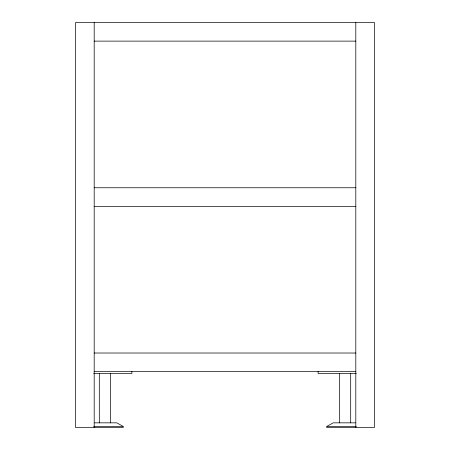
<?xml version="1.0" encoding="UTF-8"?>
<svg xmlns="http://www.w3.org/2000/svg" width="450" height="450" viewBox="0 0 450 450"><rect width="100%" height="100%" fill="white"/><g stroke="black" fill="none" stroke-linecap="round" stroke-linejoin="round"><path stroke-width="0.67" d="M94.191 41.119L355.809 41.119M94.191 187.757L355.809 187.757M94.191 206.381L355.809 206.381M94.191 353.019L355.809 353.019M94.191 371.638L355.809 371.638M93.684 373.5L131.895 373.5L131.895 371.447M356.316 373.5L318.105 373.5L318.105 371.447M94.579 422.843L116.809 422.843L123.519 426.6L93.656 426.6M355.421 422.843L333.191 422.843L326.481 426.6L356.344 426.6M123.519 427.5L75.566 427.5L75.566 22.5L374.434 22.5L374.434 427.5L326.481 427.5M355.809 22.5L355.809 427.5M350.691 373.5L350.691 422.843M339.519 373.5L339.519 422.843M110.481 373.5L110.481 422.843M99.309 373.5L99.309 422.843M94.191 22.5L94.191 427.5"/></g></svg>
